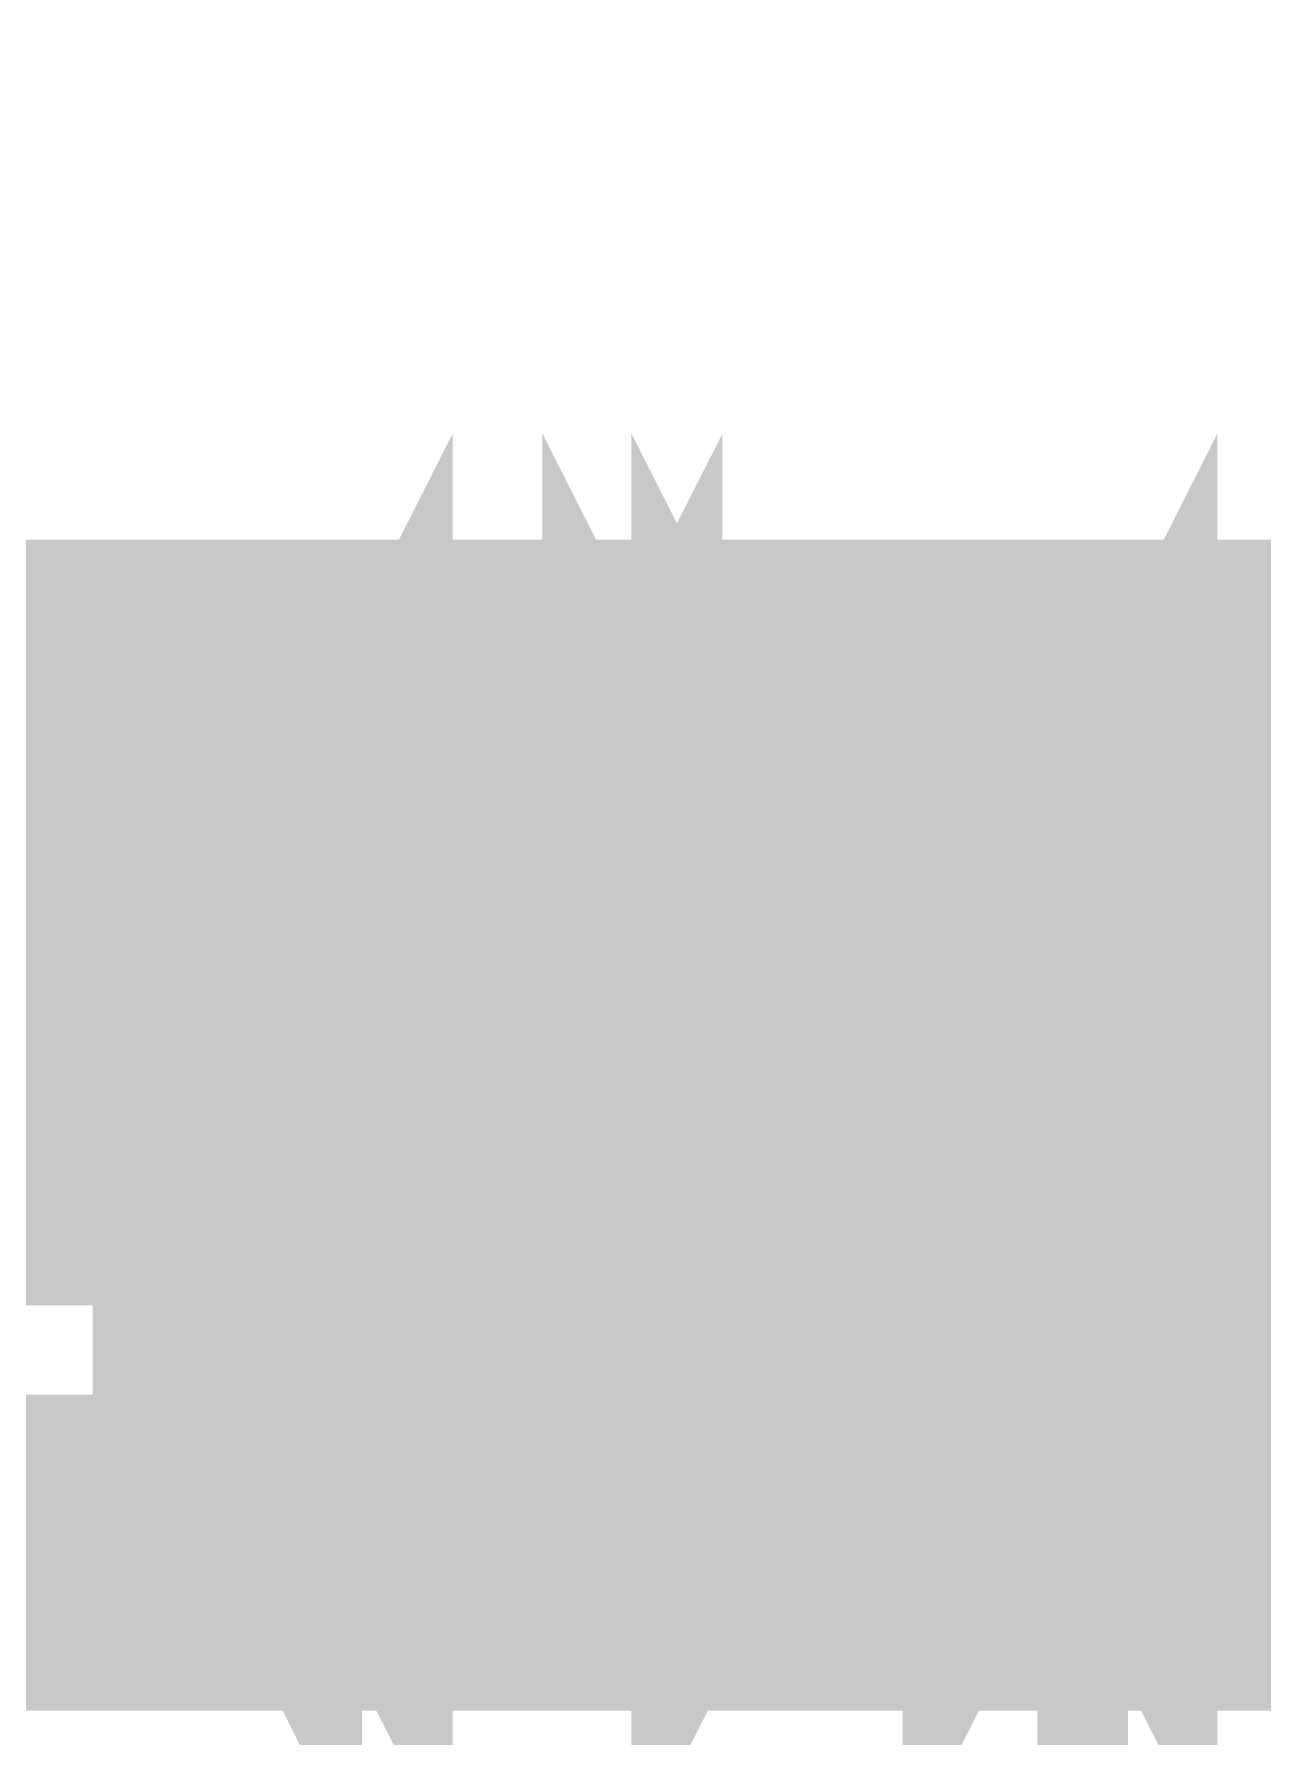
# Model space of a CAD drawing. Extents: x 0.1 to 11.6, y 0.3 to 16.2.
# Drawn here: x 7.3645 to 7.41, y 8.9874 to 9.0504 of the extents above; entities that cross this region are included whole.
import ezdxf

# ---------------------------------------------------------------- set-up
doc = ezdxf.new("R2010")
doc.units = 0
doc.header["$MEASUREMENT"] = 0

msp = doc.modelspace()

# ---------------------------------------------------------------- linework, layer by layer
at = {"color": 0}
for points, const_width in [([(9.72331, 7.66), (9.68164, 7.68332), (5.88336, 9.875)], 0.006667), ([(7.375, 8.99669), (7.37332, 8.99669), (7.375, 8.99669), (7.375, 9), (7.375, 9.00499), (7.375, 9.00999), (7.375, 9.01497), (7.375, 9.01833), (7.37668, 9.02165), (7.37668, 9.01833), (7.37668, 9.01497), (7.37668, 9.00999), (7.37668, 9.00499), (7.37831, 9), (7.37831, 8.99669)], 0.006667), ([(7.38336, 9.00836), (7.38336, 9.00499), (7.38336, 9), (7.38336, 8.99669), (7.38499, 8.99669), (7.38499, 9), (7.38499, 9.00499), (7.38499, 9.00999), (7.38499, 9.01335), (7.38499, 9.01833), (7.38667, 9.02165), (7.38667, 9.01833), (7.38667, 9.01335), (7.38667, 9.01167)], 0.006667), ([(7.38835, 9.01167), (7.38835, 9.01335), (7.38835, 9.01833), (7.38667, 9.02165), (7.38667, 9.02001), (7.38667, 9.01833), (7.38667, 9.01335), (7.38667, 9.00999), (7.38667, 9.00499), (7.38499, 9), (7.38499, 8.99669), (7.38499, 9), (7.38499, 9.00499), (7.38336, 9.00836)], 0.006667), ([(7.38667, 9.00836), (7.38835, 9.00499), (7.38835, 9), (7.38835, 8.99669), (7.38835, 9), (7.38835, 9.00499), (7.38997, 9.00999), (7.38997, 9.01335), (7.38997, 9.01833), (7.38997, 9.02165), (7.39165, 9.01833), (7.39165, 9.01335), (7.39165, 9.01167)], 0.006667), ([(7.40001, 9.02165), (7.40169, 9.01833), (7.40169, 9.01335), (7.40169, 9.00999), (7.40169, 9.00499), (7.40169, 9), (7.40169, 8.99669), (7.40332, 8.99669), (7.40332, 9), (7.40332, 9.00499), (7.40332, 9.00999), (7.40332, 9.01335), (7.40332, 9.01833), (7.405, 9.02165), (7.405, 9.01833), (7.405, 9.01335), (7.405, 9.00999), (7.405, 9.00499), (7.40668, 9), (7.40668, 8.99669), (7.40668, 9), (7.40668, 9.00499), (7.40831, 9.00999), (7.40831, 9.01335), (7.40831, 9.01833), (7.40831, 9.02165), (7.40831, 9.01833), (7.41, 9.01335), (7.41, 9.00999), (7.41, 9.00499), (7.41, 9), (7.41, 8.99669)], 0.006667), ([(7.47168, 9.02669), (7.40001, 9.02669), (7.39833, 9.02669), (7.39665, 9.02669), (7.33333, 9.02669), (7.33333, 9.02501), (7.33333, 9.02333), (7.33333, 9.02165), (7.33333, 9.02001), (7.33333, 9.01665), (7.33333, 9.01335), (7.33333, 9.01167), (7.39665, 9.01167), (7.39665, 9.00999), (7.39665, 9.00836)], 0.01), ([(7.33333, 9.02669), (7.39665, 9.02669), (7.39833, 9.02669), (7.40001, 9.02669)], 0.01), ([(7.39165, 9.01167), (7.39165, 9.01335), (7.39165, 9.01833), (7.39165, 9.02165), (7.38997, 9.02001), (7.38997, 9.01833), (7.38997, 9.01335), (7.38997, 9.00999), (7.38997, 9.00499), (7.38997, 9), (7.38997, 8.99669), (7.38835, 8.99669), (7.38835, 9), (7.38835, 9.00499), (7.38835, 9.00836)], 0.006667), ([(7.40001, 9.02501), (7.40001, 9.02333)], 0.006667), ([(7.39833, 9.02333), (7.33501, 9.02333)], 0.006667), ([(7.33501, 9.02333), (7.39833, 9.02333), (7.40001, 9.02333)], 0.006667), ([(7.40001, 9.02333), (7.39833, 9.02333)], 0.006667), ([(7.48167, 9.02333), (7.40001, 9.02333)], 0.006667), ([(7.40001, 9.02333), (7.40169, 9.02333)], 0.006667), ([(7.37169, 9.02165), (7.33501, 9.02165)], 0.006667), ([(7.37169, 9.01167), (7.37169, 9.01335), (7.37169, 9.01833), (7.37169, 9.02165), (7.37001, 9.02165), (7.37001, 9.02001), (7.37001, 9.01833), (7.37001, 9.01335), (7.37001, 9.00999)], 0.006667), ([(7.37332, 9.02165), (7.37169, 9.01833), (7.37169, 9.01335), (7.37169, 9.00999), (7.37169, 9.00499), (7.37169, 9), (7.37169, 8.99669), (7.37001, 8.99669), (7.37001, 8.99832), (7.37001, 9), (7.37001, 9.00499), (7.37001, 9.00999)], 0.006667), ([(7.37668, 9.01167), (7.375, 9.01335), (7.375, 9.01833), (7.375, 9.02165), (7.375, 9.02001), (7.375, 9.01833), (7.375, 9.01335), (7.37332, 9.00999), (7.37332, 9.00499), (7.37332, 9), (7.37332, 8.99669), (7.37169, 9), (7.37169, 9.00499), (7.37169, 9.00836)], 0.006667), ([(7.37332, 9.02165), (7.37332, 9.02001), (7.37169, 9.01833)], 0.006667), ([(7.37332, 9.01833), (7.37169, 9.02001), (7.37169, 9.02165)], 0.006667), ([(7.37332, 9.02165), (7.37169, 9.02165)], 0.006667), ([(7.37332, 8.99669), (7.37332, 9), (7.37332, 9.00499), (7.37332, 9.00999), (7.37332, 9.01497), (7.37332, 9.01833), (7.37332, 9.02165), (7.375, 9.02165), (7.375, 9.01833), (7.375, 9.01497), (7.375, 9.01167)], 0.006667), ([(7.37668, 9.02165), (7.37668, 9.01833), (7.37668, 9.01335), (7.37668, 9.00999), (7.375, 9.00499), (7.375, 9), (7.375, 8.99669), (7.375, 8.99832), (7.375, 9), (7.375, 9.00499), (7.37332, 9.00999), (7.37332, 9.01335), (7.37332, 9.01833), (7.37332, 9.02165)], 0.006667), ([(7.375, 9.02165), (7.37332, 9.02165)], 0.006667), ([(7.375, 9.01833), (7.37332, 9.02001), (7.37332, 9.02165)], 0.006667), ([(7.375, 9.00836), (7.375, 9.00499), (7.375, 9), (7.37668, 8.99669), (7.37668, 9), (7.37668, 9.00499), (7.37668, 9.00999), (7.37668, 9.01335), (7.37831, 9.01833), (7.37831, 9.02165), (7.37831, 9.01833), (7.37831, 9.01335), (7.37831, 9.01167)], 0.006667), ([(7.37668, 9.01833), (7.37668, 9.02001), (7.375, 9.02165)], 0.006667), ([(7.37668, 9.02165), (7.375, 9.02001), (7.375, 9.01833)], 0.006667), ([(7.37999, 9.01167), (7.37999, 9.01335), (7.37999, 9.01833), (7.37999, 9.02165), (7.37831, 9.02165), (7.37831, 9.02001), (7.37831, 9.01833), (7.37831, 9.01335), (7.37831, 9.00999), (7.37831, 9.00499), (7.37668, 9), (7.37668, 8.99669), (7.37668, 9), (7.37668, 9.00499), (7.37668, 9.00836)], 0.006667), ([(7.38336, 8.99669), (7.38336, 8.99832), (7.38336, 9), (7.38167, 9.00499), (7.38167, 9.00999), (7.38167, 9.01335), (7.38167, 9.01833), (7.38167, 9.02165), (7.37999, 9.02165), (7.37999, 9.01833), (7.37999, 9.01335), (7.37999, 9.00999), (7.37999, 9.00499), (7.37999, 9), (7.37999, 8.99669), (7.37831, 8.99669), (7.37831, 8.99832), (7.37831, 9), (7.37831, 9.00499), (7.37831, 9.00999), (7.37831, 9.01335), (7.37668, 9.01833), (7.37668, 9.02165)], 0.006667), ([(7.37831, 9.02165), (7.37668, 9.02001), (7.37668, 9.01833)], 0.006667), ([(7.37668, 9.02165), (7.37831, 9.02165)], 0.006667), ([(7.37831, 9.01833), (7.37831, 9.02001), (7.37668, 9.02165)], 0.006667), ([(7.37831, 8.99669), (7.37831, 9), (7.37831, 9.00499), (7.37999, 9.00999), (7.37999, 9.01497), (7.37999, 9.01833), (7.37999, 9.02165)], 0.006667), ([(7.37999, 9.01833), (7.37999, 9.02001), (7.37831, 9.02165)], 0.006667), ([(7.37831, 9.02165), (7.37999, 9.02165)], 0.006667), ([(7.37999, 9.02165), (7.37999, 9.02001), (7.37831, 9.01833)], 0.006667), ([(7.37999, 9.00836), (7.37999, 9.00499), (7.37999, 9), (7.37999, 8.99669), (7.37999, 9), (7.38167, 9.00499), (7.38167, 9.00999), (7.38167, 9.01335), (7.38167, 9.01833), (7.38167, 9.02165), (7.38336, 9.02165), (7.38336, 9.01833), (7.38336, 9.01335), (7.38336, 9.01167)], 0.006667), ([(7.38336, 9.01167), (7.38336, 9.01335), (7.38336, 9.01833), (7.38336, 9.02165), (7.38336, 9.02001), (7.38336, 9.01833), (7.38167, 9.01335), (7.38167, 9.00999), (7.38167, 9.00499), (7.38167, 9), (7.38167, 8.99669), (7.37999, 8.99669), (7.37999, 9), (7.37999, 9.00499), (7.37999, 9.00836)], 0.006667), ([(7.37999, 9.02165), (7.37999, 9.01833), (7.38167, 9.01335), (7.38167, 9.00999), (7.38167, 9.00499), (7.38167, 9), (7.38167, 8.99669)], 0.006667), ([(7.38167, 9.02165), (7.38167, 9.02001), (7.37999, 9.01833)], 0.006667), ([(7.38167, 9.02165), (7.37999, 9.02165)], 0.006667), ([(7.38336, 8.99669), (7.38167, 8.99669), (7.38336, 8.99669), (7.38336, 9), (7.38336, 9.00499), (7.38336, 9.00999), (7.38336, 9.01497), (7.38336, 9.01833), (7.38336, 9.02165), (7.38499, 9.02165), (7.38499, 9.01833), (7.38499, 9.01497), (7.38499, 9.00999), (7.38499, 9.00499), (7.38499, 9), (7.38667, 8.99669)], 0.006667), ([(7.38336, 9.02165), (7.38167, 9.02165)], 0.006667), ([(7.38336, 9.01833), (7.38167, 9.02001), (7.38167, 9.02165)], 0.006667), ([(7.38667, 8.99669), (7.38667, 8.99832), (7.38667, 9), (7.38667, 9.00499), (7.38667, 9.00999), (7.38667, 9.01335), (7.38499, 9.01833), (7.38499, 9.02165), (7.38499, 9.01833), (7.38499, 9.01335), (7.38336, 9.00999), (7.38336, 9.00499), (7.38336, 9), (7.38336, 8.99669)], 0.006667), ([(7.38499, 9.01833), (7.38336, 9.02001), (7.38336, 9.02165)], 0.006667), ([(7.38336, 9.02165), (7.38336, 9.02001), (7.38336, 9.01833)], 0.006667), ([(7.38667, 9.02165), (7.38499, 9.02001), (7.38499, 9.01833)], 0.006667), ([(7.38499, 9.02165), (7.38667, 9.02165)], 0.006667), ([(7.38667, 9.01833), (7.38667, 9.02001), (7.38499, 9.02165)], 0.006667), ([(7.38835, 9.02165), (7.38835, 9.01833), (7.38835, 9.01335), (7.38835, 9.00999), (7.38835, 9.00499), (7.38835, 9), (7.38667, 8.99669)], 0.006667), ([(7.38667, 8.99669), (7.38667, 9), (7.38667, 9.00499), (7.38667, 9.00999), (7.38835, 9.01497), (7.38835, 9.01833), (7.38835, 9.02165), (7.38835, 9.01833), (7.38835, 9.01497), (7.38997, 9.00999), (7.38997, 9.00499), (7.38997, 9), (7.38997, 8.99669), (7.39165, 9), (7.39165, 9.00499), (7.39165, 9.00999), (7.39165, 9.01497), (7.39165, 9.01833), (7.39165, 9.02165)], 0.006667), ([(7.38835, 9.01833), (7.38835, 9.02001), (7.38667, 9.02165)], 0.006667), ([(7.38667, 9.02165), (7.38835, 9.02165)], 0.006667), ([(7.38835, 9.02165), (7.38667, 9.02001), (7.38667, 9.01833)], 0.006667), ([(7.39501, 8.99669), (7.39501, 8.99832), (7.39501, 9), (7.39501, 9.00499), (7.39501, 9.00999), (7.39333, 9.01335), (7.39333, 9.01833), (7.39333, 9.02165), (7.39333, 9.01833), (7.39165, 9.01335), (7.39165, 9.00999), (7.39165, 9.00499), (7.39165, 9), (7.39165, 8.99669), (7.38997, 8.99832), (7.38997, 9), (7.38997, 9.00499), (7.38997, 9.00999), (7.38997, 9.01335), (7.38997, 9.01833), (7.38997, 9.02165), (7.38835, 9.02165)], 0.006667), ([(7.38997, 9.02165), (7.38997, 9.02001), (7.38835, 9.01833)], 0.006667), ([(7.38835, 9.02165), (7.38997, 9.02165)], 0.006667), ([(7.38997, 9.01833), (7.38997, 9.02001), (7.38835, 9.02165)], 0.006667), ([(7.39165, 9.02165), (7.38997, 9.02165)], 0.006667), ([(7.39165, 9.02165), (7.39165, 9.02001), (7.38997, 9.01833)], 0.006667), ([(7.39165, 9.00836), (7.39165, 9.00499), (7.39165, 9), (7.39165, 8.99669), (7.39333, 8.99669), (7.39333, 9), (7.39333, 9.00499), (7.39333, 9.00999), (7.39333, 9.01335), (7.39333, 9.01833), (7.39333, 9.02165), (7.39501, 9.02165), (7.39501, 9.01833), (7.39501, 9.01335), (7.39501, 9.01167)], 0.006667), ([(7.39665, 9.01167), (7.39665, 9.01335), (7.39501, 9.01833), (7.39501, 9.02165), (7.39501, 9.02001), (7.39501, 9.01833), (7.39501, 9.01335), (7.39501, 9.00999), (7.39333, 9.00499), (7.39333, 9), (7.39333, 8.99669), (7.39333, 9), (7.39165, 9.00499), (7.39165, 9.00836)], 0.006667), ([(7.39165, 9.02165), (7.39333, 9.02165), (7.39333, 9.01833), (7.39333, 9.01335), (7.39333, 9.00999), (7.39333, 9.00499), (7.39333, 9), (7.39333, 8.99669), (7.39501, 8.99669)], 0.006667), ([(7.39333, 9.01833), (7.39165, 9.02001), (7.39165, 9.02165)], 0.006667), ([(7.39333, 9.02165), (7.39165, 9.02165)], 0.006667), ([(7.39501, 9.02165), (7.39333, 9.02001), (7.39333, 9.01833)], 0.006667), ([(7.39501, 9.01833), (7.39333, 9.02001), (7.39333, 9.02165)], 0.006667), ([(7.39501, 9.00836), (7.39501, 9.00499), (7.39665, 9), (7.39665, 8.99669), (7.39665, 9), (7.39665, 9.00499), (7.39665, 9.00999), (7.39833, 9.01335), (7.39833, 9.01833), (7.39833, 9.02165), (7.39833, 9.01833), (7.40001, 9.01335), (7.40001, 9.00999)], 0.006667), ([(7.39665, 9.02165), (7.39665, 9.01833), (7.39665, 9.01335), (7.39665, 9.00999), (7.39665, 9.00499), (7.39501, 9), (7.39501, 8.99669)], 0.006667), ([(7.39501, 8.99669), (7.39501, 9), (7.39501, 9.00499), (7.39501, 9.00999), (7.39501, 9.01497), (7.39665, 9.01833), (7.39665, 9.02165)], 0.006667), ([(7.39665, 9.01833), (7.39665, 9.02001), (7.39501, 9.02165)], 0.006667), ([(7.39501, 9.02165), (7.39665, 9.02165)], 0.006667), ([(7.39665, 9.02165), (7.39501, 9.02001), (7.39501, 9.01833)], 0.006667), ([(7.41336, 9.00499), (7.41168, 9.00999), (7.41168, 9.01335), (7.41168, 9.01833), (7.41168, 9.02165), (7.41168, 9.02001), (7.41168, 9.01833), (7.41, 9.01335), (7.41, 9.00999), (7.41, 9.00499), (7.41, 9), (7.41, 8.99669), (7.40831, 8.99669), (7.40831, 9), (7.40831, 9.00499), (7.40831, 9.00999), (7.40831, 9.01335), (7.40831, 9.01833), (7.40831, 9.02165), (7.40668, 9.02165), (7.40668, 9.02001), (7.40668, 9.01833), (7.40668, 9.01335), (7.40668, 9.00999), (7.40668, 9.00499), (7.40668, 9), (7.405, 8.99669), (7.405, 9), (7.405, 9.00499), (7.405, 9.00999), (7.40332, 9.01335), (7.40332, 9.01833), (7.40332, 9.02165), (7.40332, 9.02001), (7.40332, 9.01833), (7.40332, 9.01335), (7.40169, 9.00999), (7.40169, 9.00499), (7.40169, 9), (7.40169, 8.99669), (7.40001, 9), (7.40001, 9.00499), (7.40001, 9.00999), (7.40001, 9.01335), (7.40001, 9.01833), (7.40001, 9.02165), (7.39833, 9.02165), (7.39833, 9.02001), (7.39833, 9.01833), (7.39833, 9.01335), (7.39833, 9.00999), (7.39833, 9.00499), (7.39833, 9), (7.39833, 8.99669), (7.39665, 8.99669), (7.39665, 9), (7.39665, 9.00499), (7.39665, 9.00836)], 0.006667), ([(7.40169, 9.02165), (7.40001, 9.01833), (7.40001, 9.01335), (7.40001, 9.00999), (7.40001, 9.00499), (7.40001, 9), (7.40001, 8.99669), (7.39833, 8.99669), (7.39833, 8.99832), (7.39833, 9), (7.39833, 9.00499), (7.39833, 9.00999), (7.39833, 9.01335), (7.39833, 9.01833), (7.39833, 9.02165), (7.39665, 9.02165)], 0.006667), ([(7.39665, 9.02165), (7.39665, 9.01833), (7.39665, 9.01335), (7.39665, 9.00999), (7.39833, 9.00499), (7.39833, 9), (7.39833, 8.99669)], 0.006667), ([(7.39833, 9.02165), (7.39833, 9.02001), (7.39665, 9.01833)], 0.006667), ([(7.39665, 9.02165), (7.39833, 9.02165)], 0.006667), ([(7.39833, 9.01833), (7.39833, 9.02001), (7.39665, 9.02165)], 0.006667), ([(7.40001, 8.99669), (7.39833, 8.99669), (7.39833, 9), (7.40001, 9.00499), (7.40001, 9.00999), (7.40001, 9.01497), (7.40001, 9.01833), (7.40001, 9.02165)], 0.006667), ([(7.40001, 9.02165), (7.39833, 9.02165)], 0.006667), ([(7.40001, 9.02165), (7.40001, 9.02001), (7.39833, 9.01833)], 0.006667), ([(7.40001, 9.00836), (7.40001, 9.00499), (7.40001, 9), (7.40001, 8.99669), (7.40169, 9), (7.40169, 9.00499), (7.40169, 9.00999), (7.40169, 9.01497), (7.40169, 9.01833), (7.40169, 9.02165), (7.40332, 9.02165), (7.40332, 9.01833), (7.40332, 9.01497), (7.40332, 9.00999), (7.40332, 9.00499), (7.40332, 9), (7.405, 8.99669), (7.405, 9), (7.405, 9.00499), (7.405, 9.00999), (7.405, 9.01497), (7.40668, 9.01833), (7.40668, 9.02165), (7.40668, 9.01833), (7.40668, 9.01497), (7.40831, 9.00999), (7.40831, 9.00499), (7.40831, 9), (7.40831, 8.99669), (7.40831, 9), (7.41, 9.00499), (7.41, 9.00999), (7.41, 9.01497), (7.41, 9.01833), (7.41, 9.02165), (7.41168, 9.02165), (7.41168, 9.01833), (7.41168, 9.01497), (7.41168, 9.00999), (7.41168, 9.00499), (7.41168, 9), (7.41168, 8.99669), (7.41336, 8.99669)], 0.006667), ([(7.40169, 9.02165), (7.40169, 9.02001), (7.40001, 9.01833)], 0.006667), ([(7.40169, 9.01833), (7.40001, 9.02001), (7.40001, 9.02165)], 0.006667), ([(7.40169, 9.02165), (7.40001, 9.02165)], 0.006667), ([(7.405, 9.02165), (7.405, 9.01833), (7.405, 9.01335), (7.405, 9.00999), (7.40332, 9.00499), (7.40332, 9), (7.40332, 8.99669), (7.40332, 8.99832), (7.40332, 9), (7.40332, 9.00499), (7.40169, 9.00999), (7.40169, 9.01335), (7.40169, 9.01833), (7.40169, 9.02165)], 0.006667), ([(7.40332, 9.01833), (7.40169, 9.02001), (7.40169, 9.02165)], 0.006667), ([(7.405, 9.01833), (7.405, 9.02001), (7.40332, 9.02165)], 0.006667), ([(7.40332, 9.02165), (7.405, 9.02165)], 0.006667), ([(7.405, 9.02165), (7.40332, 9.02001), (7.40332, 9.01833)], 0.006667), ([(7.40668, 8.99669), (7.40668, 8.99832), (7.40668, 9), (7.40668, 9.00499), (7.40668, 9.00999), (7.40668, 9.01497), (7.40668, 9.01833), (7.405, 9.02165)], 0.006667), ([(7.40668, 9.02165), (7.405, 9.02001), (7.405, 9.01833)], 0.006667), ([(7.405, 9.02165), (7.40668, 9.02165)], 0.006667), ([(7.40668, 9.01833), (7.40668, 9.02001), (7.405, 9.02165)], 0.006667), ([(7.41, 9.02165), (7.40831, 9.01833), (7.40831, 9.01335), (7.40831, 9.00999), (7.40831, 9.00499), (7.40831, 9), (7.40831, 8.99669), (7.40668, 8.99669)], 0.006667), ([(7.40831, 9.01833), (7.40831, 9.02001), (7.40668, 9.02165)], 0.006667), ([(7.40668, 9.02165), (7.40831, 9.02165)], 0.006667), ([(7.40831, 9.02165), (7.40831, 9.02001), (7.40668, 9.01833)], 0.006667), ([(7.41, 9.02165), (7.41, 9.02001), (7.40831, 9.01833)], 0.006667), ([(7.41, 9.02165), (7.40831, 9.02165)], 0.006667), ([(7.41168, 8.99669), (7.41168, 8.99832), (7.41168, 9), (7.41, 9.00499), (7.41, 9.00999), (7.41, 9.01335), (7.41, 9.01833), (7.41, 9.02165)], 0.006667), ([(7.41168, 8.99669), (7.41, 8.99669), (7.41168, 8.99669), (7.41168, 9), (7.41168, 9.00499), (7.41168, 9.00999), (7.41168, 9.01497), (7.41168, 9.01833), (7.41168, 9.02165)], 0.006667), ([(7.41168, 9.02165), (7.41, 9.02165)], 0.006667), ([(7.41168, 9.01833), (7.41, 9.02001), (7.41, 9.02165)], 0.006667), ([(7.41336, 9.02165), (7.41336, 9.01833), (7.41336, 9.01335), (7.41168, 9.00999), (7.41168, 9.00499), (7.41168, 9), (7.41168, 8.99669)], 0.006667), ([(7.41336, 9.01833), (7.41168, 9.02001), (7.41168, 9.02165)], 0.006667), ([(7.41336, 9.02165), (7.41168, 9.02001), (7.41168, 9.01833)], 0.006667), ([(7.37332, 9.01833), (7.37169, 9.01833)], 0.006667), ([(7.37169, 9.01833), (7.37169, 9.01665), (7.37169, 9.01335), (7.37169, 9.00999)], 0.006667), ([(7.37332, 9.01167), (7.37332, 9.01335), (7.37332, 9.01665), (7.37332, 9.01833)], 0.006667), ([(7.375, 9.01833), (7.37332, 9.01665), (7.37332, 9.01335), (7.37332, 9.00999), (7.37332, 9.00499), (7.37332, 9.00168), (7.37332, 9)], 0.006667), ([(7.37668, 9.01833), (7.37668, 9.01665), (7.375, 9.01335), (7.375, 9.00999), (7.375, 9.00499), (7.375, 9.00168), (7.375, 9)], 0.006667), ([(7.37668, 9), (7.37668, 9.00168), (7.375, 9.00499), (7.375, 9.00999), (7.375, 9.01335), (7.375, 9.01665), (7.375, 9.01833)], 0.006667), ([(7.37668, 9.01167), (7.37668, 9.01335), (7.37668, 9.01665), (7.37668, 9.01833)], 0.006667), ([(7.37668, 9.01833), (7.37831, 9.01833)], 0.006667), ([(7.37831, 9.01833), (7.37831, 9.01665), (7.37831, 9.01335), (7.37831, 9.00999), (7.37668, 9.00499), (7.37668, 9.00168), (7.37668, 9)], 0.006667), ([(7.37999, 9.01833), (7.37999, 9.01665), (7.37999, 9.01335), (7.37999, 9.00999), (7.37999, 9.00499), (7.37831, 9.00168), (7.37831, 9)], 0.006667), ([(7.37999, 9), (7.37999, 9.00168), (7.37999, 9.00499), (7.37999, 9.00999), (7.37999, 9.01335), (7.37831, 9.01665), (7.37831, 9.01833)], 0.006667), ([(7.38167, 9.01167), (7.38167, 9.01335), (7.38167, 9.01665), (7.38167, 9.01833), (7.37999, 9.01833)], 0.006667), ([(7.37999, 9.01833), (7.38167, 9.01833)], 0.006667), ([(7.38336, 9.01833), (7.38167, 9.01833), (7.38167, 9.01665), (7.38167, 9.01335), (7.38167, 9.00999), (7.38167, 9.00499), (7.38167, 9.00168), (7.38167, 9), (7.37999, 9)], 0.006667), ([(7.38499, 9.01833), (7.38499, 9.01665), (7.38336, 9.01335), (7.38336, 9.00999), (7.38336, 9.00499), (7.38336, 9.00168), (7.38336, 9)], 0.006667), ([(7.38499, 9), (7.38499, 9.00168), (7.38336, 9.00499), (7.38336, 9.00999), (7.38336, 9.01335), (7.38336, 9.01665), (7.38336, 9.01833)], 0.006667), ([(7.38499, 9.01167), (7.38499, 9.01335), (7.38499, 9.01665), (7.38499, 9.01833)], 0.006667), ([(7.38499, 9.01833), (7.38667, 9.01833)], 0.006667), ([(7.38667, 9.01833), (7.38667, 9.01665), (7.38667, 9.01335), (7.38499, 9.00999), (7.38499, 9.00499), (7.38499, 9.00168), (7.38499, 9)], 0.006667), ([(7.38835, 9.01833), (7.38835, 9.01665), (7.38835, 9.01335), (7.38835, 9.00999), (7.38667, 9.00499), (7.38667, 9.00168), (7.38667, 9)], 0.006667), ([(7.38835, 9), (7.38835, 9.00168), (7.38835, 9.00499), (7.38835, 9.00999), (7.38667, 9.01335), (7.38667, 9.01665), (7.38667, 9.01833)], 0.006667), ([(7.38997, 9.01167), (7.38997, 9.01335), (7.38997, 9.01665), (7.38835, 9.01833)], 0.006667), ([(7.38835, 9.01833), (7.38997, 9.01833)], 0.006667), ([(7.38997, 9.01833), (7.38997, 9.01665), (7.38997, 9.01335), (7.38997, 9.00999), (7.38997, 9.00499), (7.38997, 9.00168), (7.38835, 9)], 0.006667), ([(7.39333, 9.01833), (7.39165, 9.01665), (7.39165, 9.01335), (7.39165, 9.00999), (7.39165, 9.00499), (7.39165, 9.00168), (7.39165, 9), (7.38997, 9)], 0.006667), ([(7.39333, 9), (7.39165, 9.00168), (7.39165, 9.00499), (7.39165, 9.00999), (7.39165, 9.01335), (7.39165, 9.01665), (7.39165, 9.01833), (7.38997, 9.01833)], 0.006667), ([(7.39333, 9.01167), (7.39333, 9.01335), (7.39333, 9.01665), (7.39333, 9.01833)], 0.006667), ([(7.39333, 9.01833), (7.39501, 9.01833)], 0.006667), ([(7.39501, 9.01833), (7.39501, 9.01665), (7.39333, 9.01335), (7.39333, 9.00999), (7.39333, 9.00499), (7.39333, 9.00168), (7.39333, 9)], 0.006667), ([(7.39665, 9.01833), (7.39665, 9.01665), (7.39665, 9.01335), (7.39665, 9.00999), (7.39501, 9.00499), (7.39501, 9.00168), (7.39501, 9)], 0.006667), ([(7.39665, 9), (7.39665, 9.00168), (7.39665, 9.00499), (7.39665, 9.00999), (7.39501, 9.01335), (7.39501, 9.01665), (7.39501, 9.01833)], 0.006667), ([(7.39833, 9.01167), (7.39833, 9.01335), (7.39665, 9.01665), (7.39665, 9.01833)], 0.006667), ([(7.39665, 9.01833), (7.39833, 9.01833)], 0.006667), ([(7.39833, 9.01833), (7.39833, 9.01665), (7.39833, 9.01335), (7.39833, 9.00999), (7.39833, 9.00499), (7.39665, 9.00168), (7.39665, 9)], 0.006667), ([(7.40001, 9.01833), (7.40001, 9.01665), (7.40001, 9.01335), (7.40001, 9.00999), (7.40001, 9.00499), (7.40001, 9.00168), (7.39833, 9)], 0.006667), ([(7.40169, 9), (7.40001, 9), (7.40001, 9.00168), (7.40001, 9.00499), (7.40001, 9.00999), (7.40001, 9.01335), (7.40001, 9.01665), (7.39833, 9.01833)], 0.006667), ([(7.40332, 9), (7.40169, 9.00168), (7.40169, 9.00499), (7.40169, 9.00999), (7.40169, 9.01335), (7.40169, 9.01665), (7.40169, 9.01833)], 0.006667), ([(7.40169, 9.01833), (7.40332, 9.01833)], 0.006667), ([(7.40332, 9.01833), (7.40169, 9.01665), (7.40169, 9.01335), (7.40169, 9.00999), (7.40169, 9.00499), (7.40169, 9.00168), (7.40169, 9)], 0.006667), ([(7.405, 9.01833), (7.405, 9.01665), (7.405, 9.01335), (7.40332, 9.00999), (7.40332, 9.00499), (7.40332, 9.00168), (7.40332, 9)], 0.006667), ([(7.405, 9), (7.405, 9.00168), (7.405, 9.00499), (7.40332, 9.00999), (7.40332, 9.01335), (7.40332, 9.01665), (7.40332, 9.01833)], 0.006667), ([(7.40668, 9), (7.40668, 9.00168), (7.40668, 9.00499), (7.40668, 9.00999), (7.405, 9.01335), (7.405, 9.01665), (7.405, 9.01833)], 0.006667), ([(7.405, 9.01833), (7.40668, 9.01833)], 0.006667), ([(7.40668, 9.01833), (7.40668, 9.01665), (7.40668, 9.01335), (7.40668, 9.00999), (7.405, 9.00499), (7.405, 9.00168), (7.405, 9)], 0.006667), ([(7.40831, 9.01833), (7.40831, 9.01665), (7.40831, 9.01335), (7.40831, 9.00999), (7.40831, 9.00499), (7.40668, 9.00168), (7.40668, 9)], 0.006667), ([(7.40831, 9), (7.40831, 9.00168), (7.40831, 9.00499), (7.40831, 9.00999), (7.40831, 9.01335), (7.40831, 9.01665), (7.40668, 9.01833)], 0.006667), ([(7.41168, 9), (7.41, 9), (7.41, 9.00168), (7.41, 9.00499), (7.41, 9.00999), (7.41, 9.01335), (7.41, 9.01665), (7.41, 9.01833), (7.40831, 9.01833)], 0.006667), ([(7.40831, 9.01833), (7.41, 9.01833)], 0.006667), ([(7.41168, 9.01833), (7.41, 9.01833), (7.41, 9.01665), (7.41, 9.01335), (7.41, 9.00999), (7.41, 9.00499), (7.41, 9.00168), (7.41, 9), (7.40831, 9)], 0.006667), ([(7.41336, 9.01833), (7.41336, 9.01665), (7.41168, 9.01335), (7.41168, 9.00999), (7.41168, 9.00499), (7.41168, 9.00168), (7.41168, 9)], 0.006667), ([(7.41336, 9), (7.41336, 9.00168), (7.41168, 9.00499), (7.41168, 9.00999), (7.41168, 9.01335), (7.41168, 9.01665), (7.41168, 9.01833)], 0.006667), ([(7.39333, 9.01167), (7.39333, 9.00999), (7.39501, 9.00836), (7.39501, 9.00999), (7.39501, 9.01167)], 0.01), ([(7.39665, 9.01167), (7.39833, 9.01167), (7.40001, 9.01167), (7.40001, 9.00999), (7.39833, 9.00999), (7.39833, 9.00836), (7.39665, 9.00836), (7.33333, 9.00836), (7.33333, 9.00499), (7.33333, 9.00331), (7.33333, 9.00168), (7.33333, 8.99832), (7.33333, 8.99669), (7.33333, 8.99501), (7.33333, 8.99333), (7.39665, 8.99333), (7.39833, 8.99333), (7.40001, 8.99333), (7.47168, 8.99333)], 0.01), ([(7.37169, 9.00836), (7.37169, 9.00999), (7.37169, 9.01167)], 0.01), ([(7.37332, 9.01167), (7.37332, 9.00999), (7.37332, 9.00836)], 0.01), ([(7.37332, 9.00836), (7.37332, 9.00999), (7.37332, 9.01167)], 0.01), ([(7.375, 9.00836), (7.375, 9.00999), (7.375, 9.01167)], 0.01), ([(7.37668, 9.00836), (7.37668, 9.00999), (7.37668, 9.01167)], 0.01), ([(7.37831, 9.01167), (7.37831, 9.00999), (7.37831, 9.00836)], 0.01), ([(7.37999, 9.00836), (7.37999, 9.00999), (7.37999, 9.01167)], 0.01), ([(7.38167, 9.00836), (7.38167, 9.00999), (7.38167, 9.01167)], 0.01), ([(7.38499, 9.00836), (7.38499, 9.00999), (7.38499, 9.01167)], 0.01), ([(7.38997, 9.00836), (7.38835, 9.00999), (7.38835, 9.01167)], 0.01), ([(7.39333, 9.00836), (7.39333, 9.00999), (7.39333, 9.01167)], 0.01), ([(7.39833, 9.01167), (7.39833, 9.00999)], 0.01), ([(7.33501, 9.00999), (7.39833, 9.00999), (7.40001, 9.00999), (7.40001, 9.00836)], 0.006667), ([(7.37001, 9.00999), (7.37169, 9.00999)], 0.006667), ([(7.37169, 9), (7.37169, 9.00168), (7.37169, 9.00499), (7.37169, 9.00999), (7.37332, 9.00999)], 0.006667), ([(7.375, 9), (7.37332, 9.00168), (7.37332, 9.00499), (7.37332, 9.00836)], 0.006667), ([(7.37831, 9), (7.37831, 9.00168), (7.37831, 9.00499), (7.37831, 9.00836)], 0.006667), ([(7.38336, 9), (7.38167, 9), (7.38167, 9.00168), (7.38167, 9.00499), (7.38167, 9.00836)], 0.006667), ([(7.38667, 9), (7.38667, 9.00168), (7.38667, 9.00499), (7.38499, 9.00836)], 0.006667), ([(7.38997, 9), (7.38997, 9.00168), (7.38997, 9.00499), (7.38997, 9.00836)], 0.006667), ([(7.39501, 9), (7.39501, 9.00168), (7.39333, 9.00499), (7.39333, 9.00836)], 0.006667), ([(7.39833, 9), (7.39833, 9.00168), (7.39833, 9.00499), (7.39833, 9.00836)], 0.006667), ([(7.40001, 9.00836), (7.39833, 9.00836), (7.39833, 9.00667)], 0.006667), ([(7.39833, 9.00667), (7.33501, 9.00667)], 0.006667), ([(7.37169, 9), (7.37332, 8.99832), (7.37332, 8.99669)], 0.006667), ([(7.37169, 8.99669), (7.37169, 8.99832), (7.37332, 9)], 0.006667), ([(7.37332, 8.99669), (7.37332, 8.99832), (7.375, 9)], 0.006667), ([(7.375, 9), (7.375, 8.99832), (7.37668, 8.99669)], 0.006667), ([(7.375, 8.99669), (7.375, 8.99832), (7.37668, 9)], 0.006667), ([(7.37668, 8.99669), (7.37831, 8.99832), (7.37831, 9)], 0.006667), ([(7.37668, 9), (7.37668, 8.99832), (7.37831, 8.99669)], 0.006667), ([(7.37831, 9), (7.37999, 8.99832), (7.37999, 8.99669)], 0.006667), ([(7.37831, 8.99669), (7.37999, 8.99832), (7.37999, 9)], 0.006667), ([(7.37999, 9), (7.38167, 8.99832), (7.38167, 8.99669)], 0.006667), ([(7.38167, 8.99669), (7.38167, 8.99832), (7.38336, 9)], 0.006667), ([(7.38336, 9), (7.38336, 8.99832), (7.38336, 8.99669)], 0.006667), ([(7.38336, 8.99669), (7.38336, 8.99832), (7.38499, 9)], 0.006667), ([(7.38499, 8.99669), (7.38667, 8.99832), (7.38667, 9)], 0.006667), ([(7.38499, 9), (7.38499, 8.99832), (7.38667, 8.99669)], 0.006667), ([(7.38667, 9), (7.38667, 8.99832), (7.38835, 8.99669)], 0.006667), ([(7.38667, 8.99669), (7.38835, 8.99832), (7.38835, 9)], 0.006667), ([(7.38835, 8.99669), (7.38997, 8.99832), (7.38997, 9)], 0.006667), ([(7.38835, 9), (7.38997, 8.99832), (7.38997, 8.99669)], 0.006667), ([(7.38997, 9), (7.39165, 8.99832), (7.39165, 8.99669)], 0.006667), ([(7.39165, 8.99669), (7.39165, 8.99832), (7.39333, 9)], 0.006667), ([(7.39333, 8.99669), (7.39333, 8.99832), (7.39501, 9)], 0.006667), ([(7.39333, 9), (7.39333, 8.99832), (7.39501, 8.99669)], 0.006667), ([(7.39501, 9), (7.39501, 8.99832), (7.39665, 8.99669)], 0.006667), ([(7.39501, 8.99669), (7.39665, 8.99832), (7.39665, 9)], 0.006667), ([(7.39665, 8.99669), (7.39833, 8.99832), (7.39833, 9)], 0.006667), ([(7.39665, 9), (7.39833, 8.99832), (7.39833, 8.99669)], 0.006667), ([(7.39833, 9), (7.40001, 8.99832), (7.40001, 8.99669)], 0.006667), ([(7.40001, 8.99669), (7.40001, 8.99832), (7.40169, 9)], 0.006667), ([(7.40169, 8.99669), (7.40169, 8.99832), (7.40332, 9)], 0.006667), ([(7.40169, 9), (7.40169, 8.99832), (7.40169, 8.99669)], 0.006667), ([(7.40332, 9), (7.40332, 8.99832), (7.405, 8.99669)], 0.006667), ([(7.40332, 8.99669), (7.405, 8.99832), (7.405, 9)], 0.006667), ([(7.405, 8.99669), (7.40668, 8.99832), (7.40668, 9)], 0.006667), ([(7.405, 9), (7.405, 8.99832), (7.40668, 8.99669)], 0.006667), ([(7.40668, 9), (7.40831, 8.99832), (7.40831, 8.99669)], 0.006667), ([(7.40668, 8.99669), (7.40831, 8.99832), (7.40831, 9)], 0.006667), ([(7.40831, 9), (7.41, 8.99832), (7.41, 8.99669)], 0.006667), ([(7.41, 8.99669), (7.41, 8.99832), (7.41168, 9)], 0.006667), ([(7.41168, 9), (7.41168, 8.99832), (7.41336, 8.99669)], 0.006667), ([(7.41168, 8.99669), (7.41168, 8.99832), (7.41336, 9)], 0.006667), ([(7.33501, 8.99669), (7.37332, 8.99669)], 0.006667), ([(7.37668, 8.99669), (7.37831, 8.99669)], 0.006667), ([(7.37999, 8.99669), (7.38167, 8.99669)], 0.006667), ([(7.38499, 8.99669), (7.38667, 8.99669)], 0.006667), ([(7.38835, 8.99669), (7.38997, 8.99669)], 0.006667), ([(7.38997, 8.99669), (7.39165, 8.99669)], 0.006667), ([(7.39165, 8.99669), (7.39333, 8.99669)], 0.006667), ([(7.39665, 8.99669), (7.39833, 8.99669)], 0.006667), ([(7.40001, 8.99669), (7.40169, 8.99669)], 0.006667), ([(7.40332, 8.99669), (7.405, 8.99669)], 0.006667), ([(7.405, 8.99669), (7.40668, 8.99669)], 0.006667), ([(7.40668, 8.99669), (7.40831, 8.99669)], 0.006667), ([(7.40831, 8.99669), (7.41, 8.99669)], 0.006667), ([(7.33333, 8.99333), (7.39665, 8.99333), (7.39833, 8.99333), (7.40001, 8.99333)], 0.01), ([(7.39833, 8.99501), (7.33501, 8.99501)], 0.006667), ([(7.33501, 8.99501), (7.39833, 8.99501), (7.40001, 8.99501)], 0.006667), ([(7.40001, 8.99501), (7.39833, 8.99501)], 0.006667), ([(7.40001, 8.99333), (7.40001, 8.99501)], 0.006667), ([(7.40001, 8.99501), (7.48167, 8.99501)], 0.006667), ([(7.40001, 8.99333), (7.40169, 8.99333)], 0.006667)]:
    msp.add_lwpolyline(points, dxfattribs=dict(at, const_width=const_width))
at = {"color": 0, "const_width": 0.01}
for points in [[(7.38336, 9.00836), (7.38336, 9.00999), (7.38336, 9.01167), (7.38336, 9.00999), (7.38336, 9.00836)], [(7.38667, 9.01167), (7.38667, 9.00999), (7.38667, 9.00836), (7.38667, 9.00999), (7.38667, 9.01167)], [(7.39165, 9.01167), (7.39165, 9.00999), (7.39165, 9.00836), (7.39165, 9.00999), (7.39165, 9.01167)]]:
    msp.add_lwpolyline(points, close=True, dxfattribs=at)

doc.saveas('drawing.dxf')
